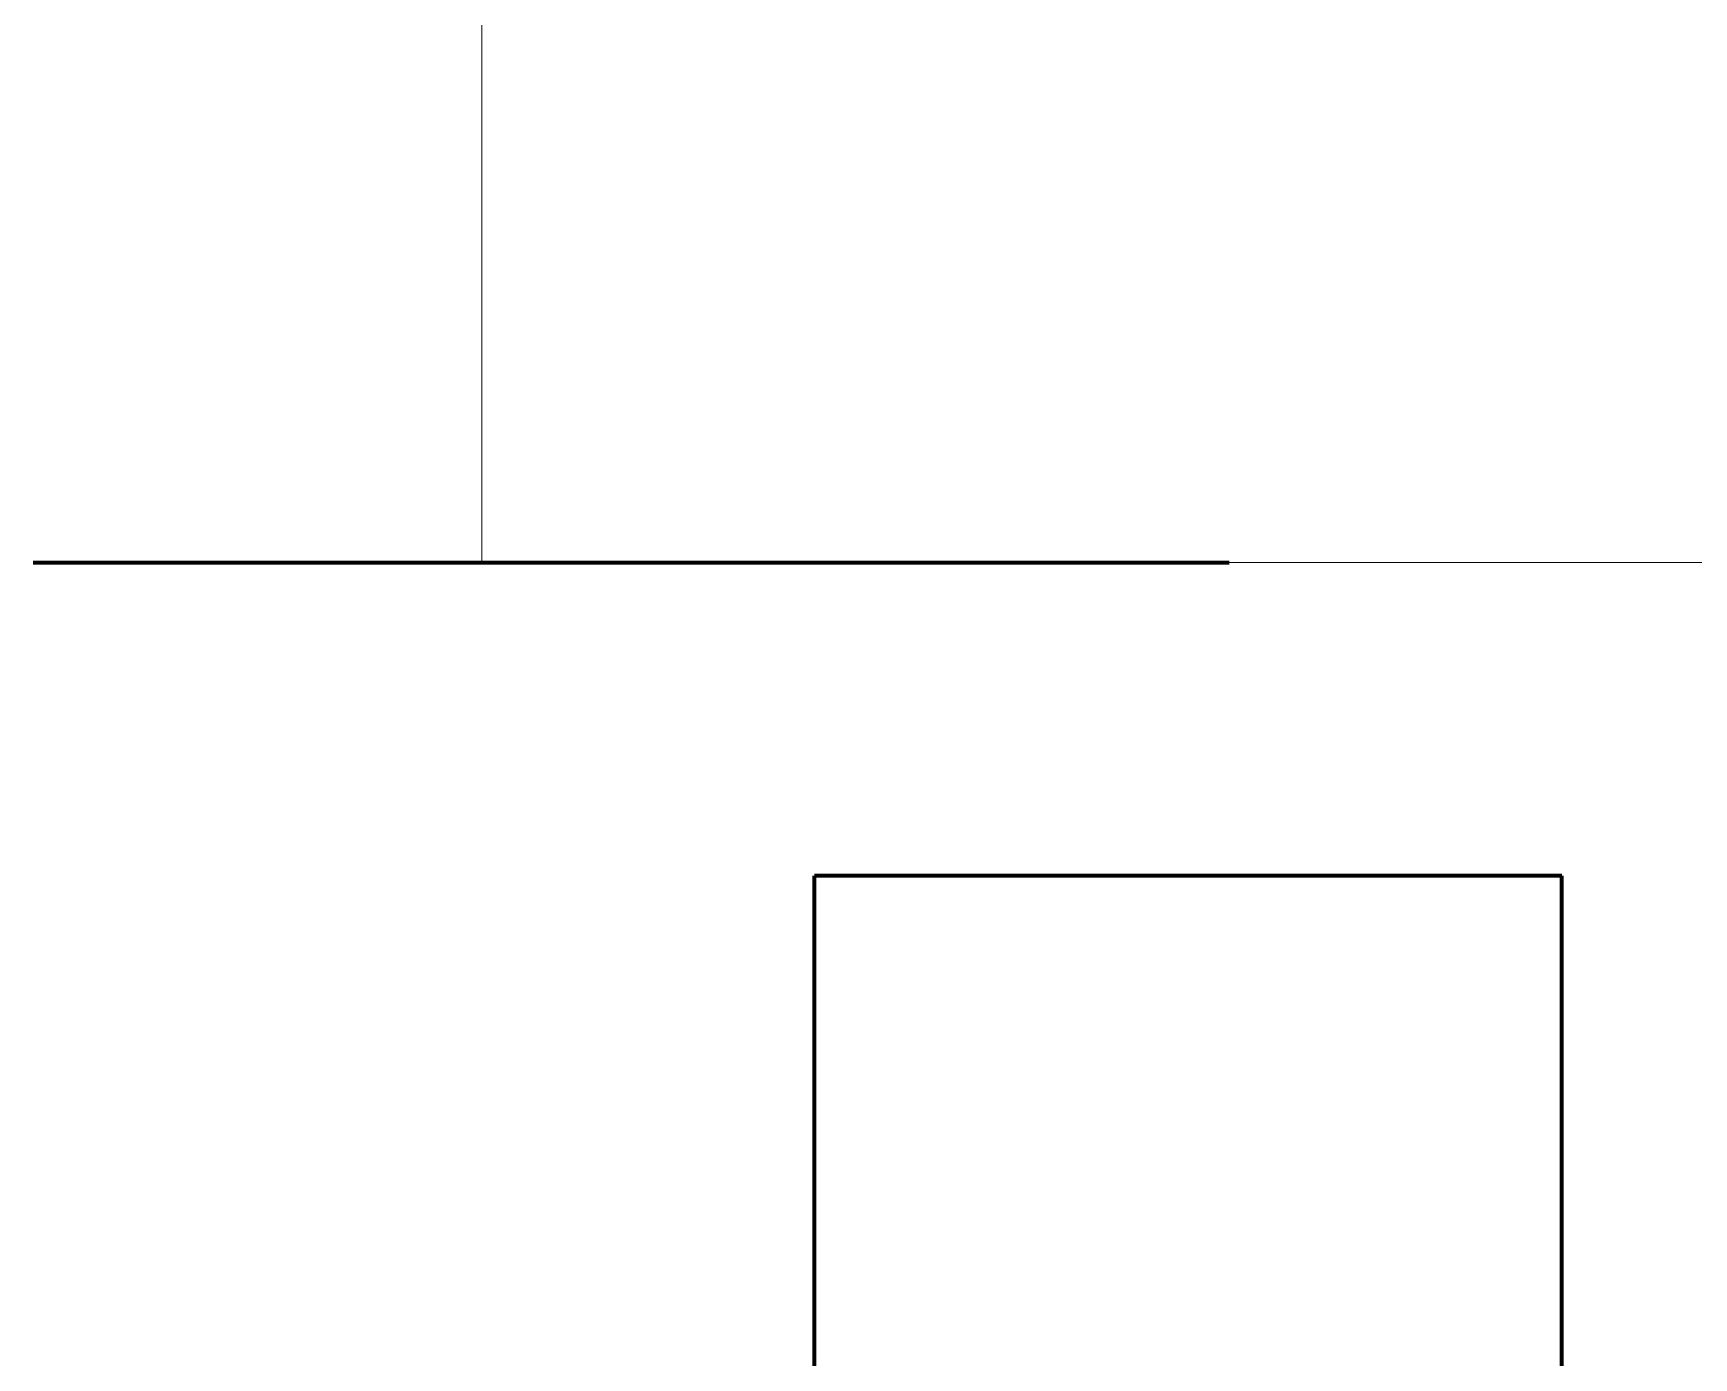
# Model space of a CAD drawing. Header units: millimetres. Extents: x 0 to 2208, y 0 to 420.
# Drawn here: x 62.66 to 73.77, y 87.51 to 96.37 of the extents above; entities that cross this region are included whole.
import ezdxf

# ---------------------------------------------------------------- set-up
doc = ezdxf.new("R2010")
doc.units = ezdxf.units.MM
doc.linetypes.add('IRAM-E-TRAZOS', pattern=[5, 4, -1])
doc.linetypes.add('IRAM-F-TRAZO-PUNTO', pattern=[20, 15, -2, 1, -2])
for name, color, linetype, lineweight in [('01-VISIBLE', 7, 'CONTINUOUS', 70), ('02-OCULTA', 4, 'IRAM-E-TRAZOS', 35), ('03-EJE', 1, 'IRAM-F-TRAZO-PUNTO', 18), ('07-RECUADRO', 7, 'CONTINUOUS', 70), ('08-FINA', 5, 'CONTINUOUS', 18)]:
    doc.layers.add(name, color=color, linetype=linetype, lineweight=lineweight)

msp = doc.modelspace()

# ---------------------------------------------------------------- linework, layer by layer
at = {"layer": '01-VISIBLE'}
msp.add_line((72.884, 90.734), (67.884, 90.734), dxfattribs=at)
for points in [[(67.884, 87.434), (67.884, 87.509), (67.884, 87.584), (67.884, 87.659), (67.884, 87.734), (67.884, 87.809), (67.884, 87.884), (67.884, 87.959), (67.884, 88.034), (67.884, 88.109), (67.884, 88.184), (67.884, 88.259), (67.884, 88.334), (67.884, 88.409), (67.884, 88.484), (67.884, 88.559), (67.884, 88.634), (67.884, 88.709), (67.884, 88.784), (67.884, 88.859), (67.884, 88.934), (67.884, 89.009), (67.884, 89.084), (67.884, 89.159), (67.884, 89.234), (67.884, 89.309), (67.884, 89.384), (67.884, 89.459), (67.884, 89.534), (67.884, 89.609), (67.884, 89.684), (67.884, 89.759), (67.884, 89.834), (67.884, 89.909), (67.884, 89.984), (67.884, 90.059), (67.884, 90.134), (67.884, 90.209), (67.884, 90.284), (67.884, 90.359), (67.884, 90.434), (67.884, 90.509), (67.884, 90.584), (67.884, 90.659), (67.884, 90.734)], [(72.884, 87.434), (72.884, 87.509), (72.884, 87.584), (72.884, 87.659), (72.884, 87.734), (72.884, 87.809), (72.884, 87.884), (72.884, 87.959), (72.884, 88.034), (72.884, 88.109), (72.884, 88.184), (72.884, 88.259), (72.884, 88.334), (72.884, 88.409), (72.884, 88.484), (72.884, 88.559), (72.884, 88.634), (72.884, 88.709), (72.884, 88.784), (72.884, 88.859), (72.884, 88.934), (72.884, 89.009), (72.884, 89.084), (72.884, 89.159), (72.884, 89.234), (72.884, 89.309), (72.884, 89.384), (72.884, 89.459), (72.884, 89.534), (72.884, 89.609), (72.884, 89.684), (72.884, 89.759), (72.884, 89.834), (72.884, 89.909), (72.884, 89.984), (72.884, 90.059), (72.884, 90.134), (72.884, 90.209), (72.884, 90.284), (72.884, 90.359), (72.884, 90.434), (72.884, 90.509), (72.884, 90.584), (72.884, 90.659), (72.884, 90.734)]]:
    msp.add_lwpolyline(points, dxfattribs=at)
at = {"layer": '02-OCULTA'}
for points in [[(67.884, 90.734), (67.884, 90.684), (67.884, 90.634), (67.884, 90.584), (67.884, 90.533), (67.884, 90.483), (67.884, 90.433), (67.884, 90.383), (67.884, 90.333), (67.884, 90.283), (67.884, 90.232), (67.884, 90.182), (67.884, 90.132), (67.884, 90.082), (67.884, 90.032), (67.884, 89.982), (67.884, 89.931), (67.884, 89.881), (67.884, 89.831), (67.884, 89.781), (67.884, 89.731), (67.884, 89.681), (67.884, 89.63), (67.884, 89.58), (67.884, 89.53), (67.884, 89.48), (67.884, 89.43), (67.884, 89.38), (67.884, 89.329), (67.884, 89.279), (67.884, 89.229), (67.884, 89.179), (67.884, 89.129), (67.884, 89.079), (67.884, 89.028), (67.884, 88.978), (67.884, 88.928), (67.884, 88.878), (67.884, 88.828), (67.884, 88.778), (67.884, 88.727), (67.884, 88.677), (67.884, 88.627), (67.884, 88.577), (67.884, 88.527), (67.884, 88.477), (67.884, 88.426), (67.884, 88.376), (67.884, 88.326), (67.884, 88.276), (67.884, 88.226), (67.884, 88.176), (67.884, 88.125), (67.884, 88.075), (67.884, 88.025), (67.884, 87.975), (67.884, 87.925), (67.884, 87.875), (67.884, 87.824), (67.884, 87.774), (67.884, 87.724), (67.884, 87.674), (67.884, 87.624), (67.884, 87.574), (67.884, 87.523), (67.884, 87.473)], [(72.884, 90.734), (72.884, 90.684), (72.884, 90.634), (72.884, 90.584), (72.884, 90.533), (72.884, 90.483), (72.884, 90.433), (72.884, 90.383), (72.884, 90.333), (72.884, 90.283), (72.884, 90.232), (72.884, 90.182), (72.884, 90.132), (72.884, 90.082), (72.884, 90.032), (72.884, 89.982), (72.884, 89.931), (72.884, 89.881), (72.884, 89.831), (72.884, 89.781), (72.884, 89.731), (72.884, 89.681), (72.884, 89.63), (72.884, 89.58), (72.884, 89.53), (72.884, 89.48), (72.884, 89.43), (72.884, 89.38), (72.884, 89.329), (72.884, 89.279), (72.884, 89.229), (72.884, 89.179), (72.884, 89.129), (72.884, 89.079), (72.884, 89.028), (72.884, 88.978), (72.884, 88.928), (72.884, 88.878), (72.884, 88.828), (72.884, 88.778), (72.884, 88.727), (72.884, 88.677), (72.884, 88.627), (72.884, 88.577), (72.884, 88.527), (72.884, 88.477), (72.884, 88.426), (72.884, 88.376), (72.884, 88.326), (72.884, 88.276), (72.884, 88.226), (72.884, 88.176), (72.884, 88.125), (72.884, 88.075), (72.884, 88.025), (72.884, 87.975), (72.884, 87.925), (72.884, 87.875), (72.884, 87.824), (72.884, 87.774), (72.884, 87.724), (72.884, 87.674), (72.884, 87.624), (72.884, 87.574), (72.884, 87.523), (72.884, 87.473)]]:
    msp.add_lwpolyline(points, dxfattribs=at)
at = {"layer": '03-EJE'}
msp.add_line((62.659, 92.829), (118.309, 92.829), dxfattribs=at)
at = {"layer": '07-RECUADRO'}
msp.add_line((62.659, 92.829), (70.659, 92.829), dxfattribs=at)
at = {"layer": '08-FINA'}
msp.add_line((65.659, 92.829), (65.659, 101.829), dxfattribs=at)

doc.saveas('drawing.dxf')
